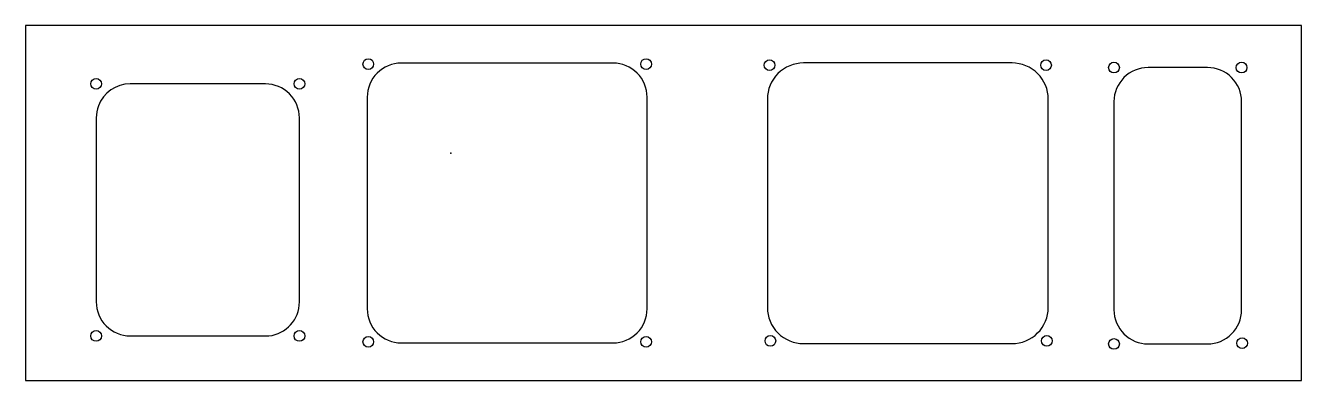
# Model space of a CAD drawing. Header units: millimetres. Extents: x -100 to 200, y -173 to -90.
import ezdxf

# ---------------------------------------------------------------- set-up
doc = ezdxf.new("R2010")
doc.units = ezdxf.units.MM
doc.layers.get('0').update_dxf_attribs({"linetype": 'CONTINUOUS'})

msp = doc.modelspace()

# ---------------------------------------------------------------- linework, layer by layer
msp.add_lwpolyline([(-100, -173.49), (200, -173.49), (200, -90), (-100, -90)], close=True)
for points in [[(46.15, -106.84, 0.414214), (38.15, -98.84), (-11.65, -98.84, 0.414214), (-19.65, -106.84), (-19.65, -156.64, 0.414214), (-11.65, -164.64), (38.15, -164.64, 0.414214), (46.15, -156.64)], [(74.43, -107.31), (74.43, -156.31, 0.414214), (82.93, -164.81), (131.96, -164.81, 0.414214), (140.46, -156.31), (140.46, -107.31, 0.414214), (131.96, -98.81), (82.93, -98.81, 0.414214)], [(155.92, -156.9, 0.414214), (163.92, -164.9), (177.92, -164.9, 0.414214), (185.92, -156.9), (185.92, -107.9, 0.414214), (177.92, -99.9), (163.92, -99.9, 0.414214), (155.92, -107.9)], [(-82.88, -108.91, 0.089006), (-83.38, -111.69), (-83.38, -154.99, 0.414214), (-75.38, -162.99), (-42.78, -162.99, 0.384471), (-35.6, -155.03), (-35.6, -111.73, 0.414214), (-43.6, -103.73), (-75.39, -103.73, 0.312103)]]:
    msp.add_lwpolyline(points, format="xyb", close=True)
for centre in [(-19.41, -99.08), (45.91, -99.08), (74.94, -99.33), (139.94, -99.33), (155.92, -99.9), (185.92, -99.9), (-83.4, -103.71), (-35.6, -103.71), (-83.4, -163.01), (-35.6, -163.01), (-19.41, -164.4), (45.91, -164.4), (75.13, -164.18), (140.13, -164.18), (155.92, -164.9), (186.04, -164.72)]:
    msp.add_circle(centre, 1.26)
msp.add_point((0, -120))

doc.saveas('drawing.dxf')
